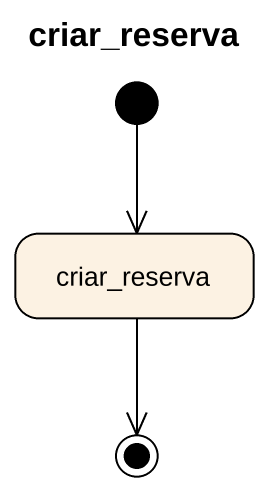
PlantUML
@startuml
title criar_reserva
hide empty description
state criar_reserva
[*] --> criar_reserva
criar_reserva --> [*]
@enduml
